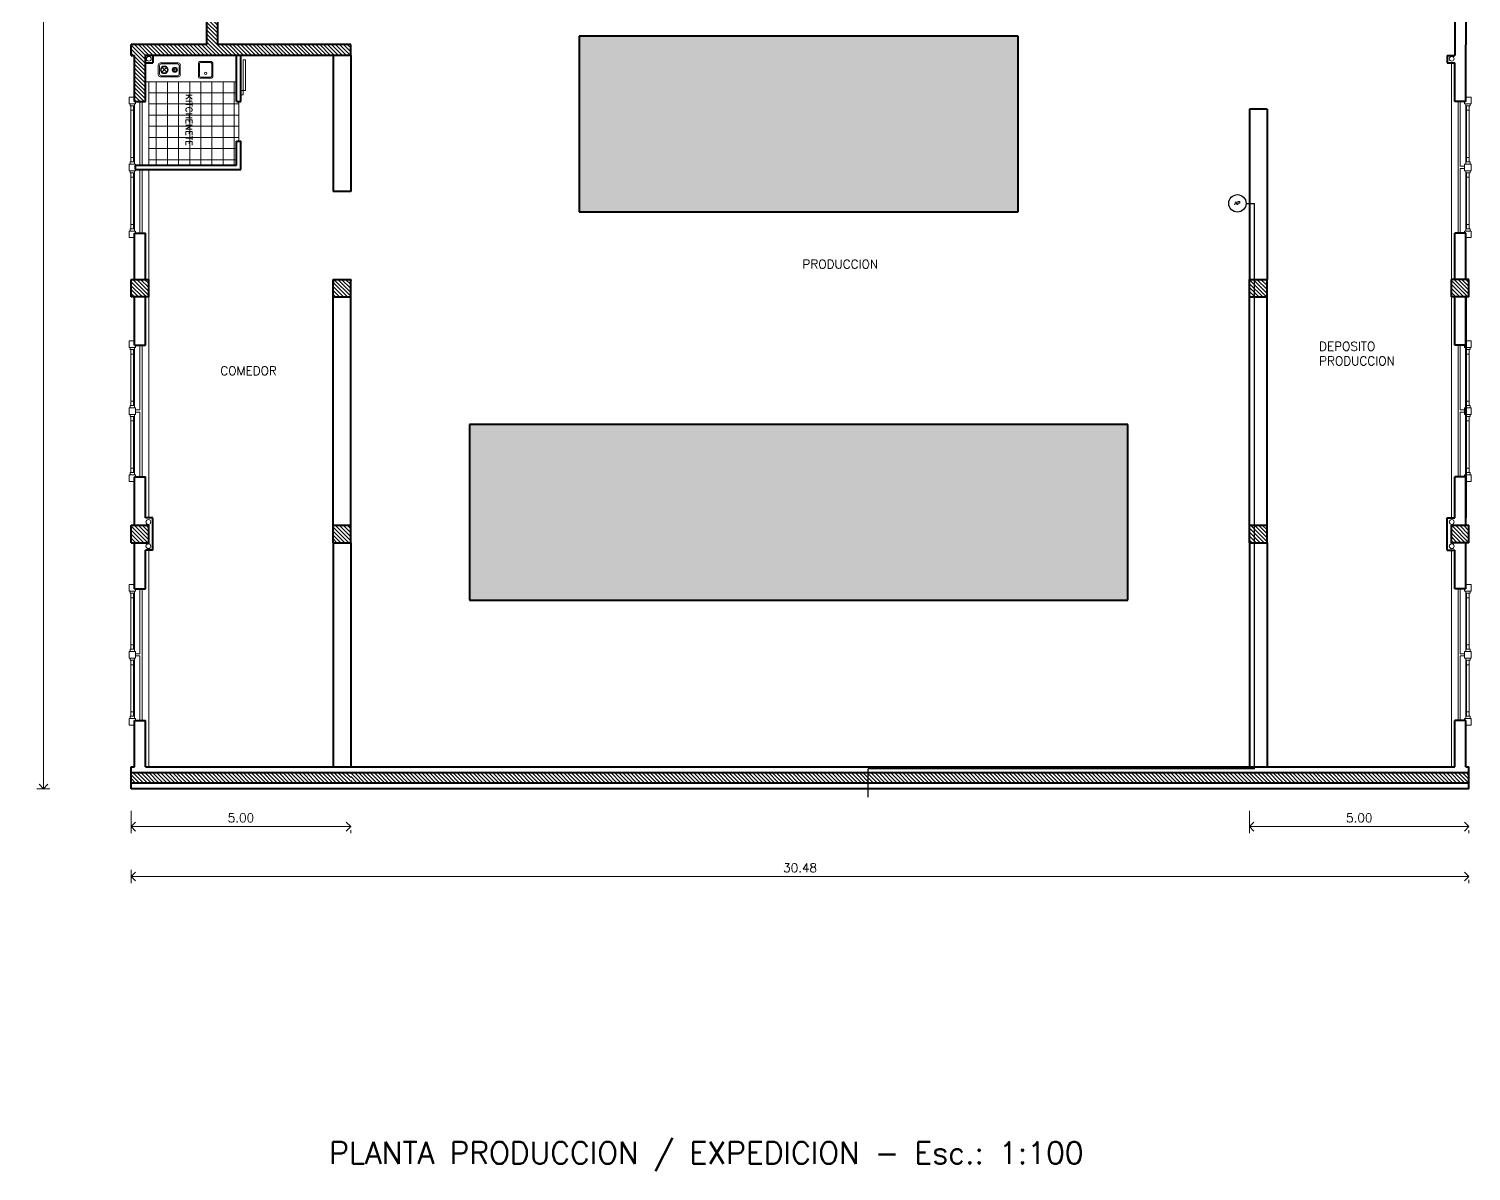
# Model space of a CAD drawing. Extents: x 1018 to 1352, y -109 to 184.
# Drawn here: x 1086.82 to 1119.68, y 139.59 to 165.61 of the extents above; entities that cross this region are included whole.
import ezdxf

# ---------------------------------------------------------------- set-up
doc = ezdxf.new("R2010")
doc.units = 0
doc.header["$LTSCALE"] = 0.5
doc.layers.get('0').update_dxf_attribs({"linetype": 'CONTINUOUS'})
doc.layers.get('Defpoints').update_dxf_attribs({"linetype": 'CONTINUOUS'})
for name, color, linetype, lineweight in [('Acotaciones', 9, 'CONTINUOUS', 9), ('Carpintería', 55, 'CONTINUOUS', 20), ('Detalles 01', 8, 'CONTINUOUS', 9), ('Equipamiento fijo', 31, 'CONTINUOUS', 13), ('Equipamiento movil', 33, 'CONTINUOUS', 9), ('Muros corte', 7, 'CONTINUOUS', 40), ('Punta 015', 64, 'CONTINUOUS', 13), ('Punta 02', 11, 'CONTINUOUS', 20), ('Punta 05', 52, 'CONTINUOUS', 50), ('Tratamiento pisos', 251, 'CONTINUOUS', 9), ('Vidrios', 147, 'CONTINUOUS', 13)]:
    doc.layers.add(name, color=color, linetype=linetype, lineweight=lineweight)
doc.layers.add('Cableado', color=100, linetype='CONTINUOUS')
doc.styles.add('Texto 1.5 mm', font='simplex.shx', dxfattribs={"height": 0.15})
doc.styles.add('Texto 2 mm', font='simplex.shx', dxfattribs={"height": 0.2})
doc.styles.add('Texto 5 mm', font='simplex.shx', dxfattribs={"height": 0.5})
doc.dimstyles.new('Segunda línea', dxfattribs={"dimscale": 0, "dimtxt": 0.2, "dimasz": 0.2, "dimexe": 0.15, "dimexo": 0.5, "dimgap": 0.1, "dimtad": 1, "dimzin": 4, "dimdsep": 46, "dimtxsty": 'Texto 2 mm', "dimblk": 'OPEN90', "dimcen": 2.5, "dimclrd": 256, "dimclre": 256, "dimclrt": 256, "dimadec": 0, "dimazin": 0, "dimtfac": 1, "dimtmove": 2, "dimatfit": 3, "dimldrblk": 'OPEN90', "dimfxl": 1, "dimtolj": 1, "dimtzin": 0, "dimlwd": -1, "dimlwe": -1, "dimarcsym": 0})
pattern_1 = [(315, (976.9484, 1275.148204), (0.0449012806, 0.0449012806), [])]
pattern_2 = [(315, (991.4234, 1275.148204), (0.0449012806, 0.0449012806), [])]

# ---------------------------------------------------------------- blocks, each defined once
blk = doc.blocks.new('_Open90')
at = {"color": 0, "linetype": 'ByBlock', "lineweight": -2}
for p, q in [((0, 0), (-1, 0)), ((-0.5, 0.5), (0, 0)), ((0, 0), (-0.5, -0.5))]:
    blk.add_line(p, q, dxfattribs=at)
blk = doc.blocks.new('*D270')
at = {"layer": 'Acotaciones', "transparency": 16777216}
for p, q in [((1087.304, 184.303), (1087.004, 184.303)), ((1087.154, 184.103), (1087.154, 148.503)), ((1087.304, 148.303), (1087.004, 148.303))]:
    blk.add_line(p, q, dxfattribs=at)
at = {"layer": 'Defpoints', "color": 0, "transparency": 16777216}
for p in [(1087.804, 184.303), (1087.154, 148.303), (1087.804, 148.303)]:
    blk.add_point(p, dxfattribs=at)
at = {"layer": 'Acotaciones', "transparency": 16777216, "xscale": 0.2, "yscale": 0.2, "zscale": 0.2}
for p, rotation in [((1087.154, 184.303), 90), ((1087.154, 148.303), 270)]:
    blk.add_blockref('_Open90', p, dxfattribs=dict(at, rotation=rotation))
at = {"layer": 'Acotaciones', "transparency": 16777216, "insert": (1086.954, 166.303), "char_height": 0.2, "attachment_point": 5, "rotation": 90, "style": 'Texto 2 mm'}
blk.add_mtext('\\A1;36.00', dxfattribs=at)
blk = doc.blocks.new('*D271')
at = {"layer": 'Acotaciones', "transparency": 16777216}
for p, q in [((1089.154, 146.453), (1089.154, 146.153)), ((1089.354, 146.303), (1119.429, 146.303)), ((1119.629, 146.225), (1119.629, 146.153))]:
    blk.add_line(p, q, dxfattribs=at)
at = {"layer": 'Defpoints', "color": 0, "transparency": 16777216}
for p in [(1089.154, 146.953), (1119.629, 146.725), (1119.629, 146.303)]:
    blk.add_point(p, dxfattribs=at)
at = {"layer": 'Acotaciones', "transparency": 16777216, "xscale": 0.2, "yscale": 0.2, "zscale": 0.2, "rotation": 180}
blk.add_blockref('_Open90', (1089.154, 146.303), dxfattribs=at)
at = {"layer": 'Acotaciones', "transparency": 16777216, "xscale": 0.2, "yscale": 0.2, "zscale": 0.2}
blk.add_blockref('_Open90', (1119.629, 146.303), dxfattribs=at)
at = {"layer": 'Acotaciones', "transparency": 16777216, "insert": (1104.391, 146.503), "char_height": 0.2, "attachment_point": 5, "style": 'Texto 2 mm'}
blk.add_mtext('\\A1;30.48', dxfattribs=at)
blk = doc.blocks.new('*D272')
at = {"layer": 'Acotaciones', "transparency": 16777216}
for p, q in [((1114.629, 147.803), (1114.629, 147.289)), ((1114.829, 147.439), (1119.429, 147.439)), ((1119.629, 147.36), (1119.629, 147.289))]:
    blk.add_line(p, q, dxfattribs=at)
at = {"layer": 'Defpoints', "color": 0, "transparency": 16777216}
for p in [(1114.629, 148.303), (1119.629, 147.86), (1119.629, 147.439)]:
    blk.add_point(p, dxfattribs=at)
at = {"layer": 'Acotaciones', "transparency": 16777216, "xscale": 0.2, "yscale": 0.2, "zscale": 0.2, "rotation": 180}
blk.add_blockref('_Open90', (1114.629, 147.439), dxfattribs=at)
at = {"layer": 'Acotaciones', "transparency": 16777216, "xscale": 0.2, "yscale": 0.2, "zscale": 0.2}
blk.add_blockref('_Open90', (1119.629, 147.439), dxfattribs=at)
at = {"layer": 'Acotaciones', "transparency": 16777216, "insert": (1117.129, 147.639), "char_height": 0.2, "attachment_point": 5, "style": 'Texto 2 mm'}
blk.add_mtext('\\A1;5.00', dxfattribs=at)
blk = doc.blocks.new('*D273')
at = {"layer": 'Acotaciones', "transparency": 16777216}
for p, q in [((1089.154, 147.803), (1089.154, 147.289)), ((1089.354, 147.439), (1093.954, 147.439)), ((1094.154, 147.36), (1094.154, 147.289))]:
    blk.add_line(p, q, dxfattribs=at)
at = {"layer": 'Defpoints', "color": 0, "transparency": 16777216}
for p in [(1089.154, 148.303), (1094.154, 147.86), (1094.154, 147.439)]:
    blk.add_point(p, dxfattribs=at)
at = {"layer": 'Acotaciones', "transparency": 16777216, "xscale": 0.2, "yscale": 0.2, "zscale": 0.2, "rotation": 180}
blk.add_blockref('_Open90', (1089.154, 147.439), dxfattribs=at)
at = {"layer": 'Acotaciones', "transparency": 16777216, "xscale": 0.2, "yscale": 0.2, "zscale": 0.2}
blk.add_blockref('_Open90', (1094.154, 147.439), dxfattribs=at)
at = {"layer": 'Acotaciones', "transparency": 16777216, "insert": (1091.654, 147.639), "char_height": 0.2, "attachment_point": 5, "style": 'Texto 2 mm'}
blk.add_mtext('\\A1;5.00', dxfattribs=at)

msp = doc.modelspace()

# ---------------------------------------------------------------- hatches: boundary and pattern name
at = {"layer": 'Detalles 01'}
h = msp.add_hatch(dxfattribs=at)
h.set_pattern_fill('ANSI31,_O', color=256, scale=0.02, angle=-90)
h.set_pattern_definition(pattern_1)
h.paths.add_polyline_path([(1091.129, 166.12), (1090.879, 166.12), (1090.879, 165.253), (1089.154, 165.253), (1089.154, 165.003), (1089.229, 165.003), (1089.229, 163.953), (1089.479, 163.953), (1089.479, 165.003), (1094.154, 165.003), (1094.154, 165.253), (1091.129, 165.253)])
h = msp.add_hatch(dxfattribs=at)
h.set_pattern_fill('ANSI31', color=256, scale=0.02, angle=-90, style=0)
h.set_pattern_definition(pattern_1)
h.paths.add_polyline_path([(1089.154, 159.503), (1089.554, 159.503), (1089.554, 159.903), (1089.154, 159.903)])
h = msp.add_hatch(dxfattribs=at)
h.set_pattern_fill('ANSI31', color=256, scale=0.02, angle=-90, style=0)
h.set_pattern_definition(pattern_1)
h.paths.add_polyline_path([(1094.154, 159.903), (1093.754, 159.903), (1093.754, 159.503), (1094.154, 159.503)])
h = msp.add_hatch(dxfattribs=at)
h.set_pattern_fill('ANSI31', color=256, scale=0.02, angle=-90, style=0)
h.set_pattern_definition(pattern_2)
h.paths.add_polyline_path([(1114.629, 159.503), (1115.029, 159.503), (1115.029, 159.903), (1114.629, 159.903)])
h = msp.add_hatch(dxfattribs=at)
h.set_pattern_fill('ANSI31', color=256, scale=0.02, angle=-90, style=0)
h.set_pattern_definition(pattern_2)
h.paths.add_polyline_path([(1119.229, 159.903), (1119.229, 159.503), (1119.629, 159.503), (1119.629, 159.903)])
h = msp.add_hatch(dxfattribs=at)
h.set_pattern_fill('ANSI31', color=256, scale=0.02, angle=-90, style=0)
h.set_pattern_definition(pattern_1)
h.paths.add_polyline_path([(1089.154, 154.303), (1089.154, 153.903), (1089.554, 153.903), (1089.554, 154.303)])
h = msp.add_hatch(dxfattribs=at)
h.set_pattern_fill('ANSI31', color=256, scale=0.02, angle=-90, style=0)
h.set_pattern_definition(pattern_1)
h.paths.add_polyline_path([(1094.154, 154.303), (1093.754, 154.303), (1093.754, 153.903), (1094.154, 153.903)])
h = msp.add_hatch(dxfattribs=at)
h.set_pattern_fill('ANSI31', color=256, scale=0.02, angle=-90, style=0)
h.set_pattern_definition(pattern_2)
h.paths.add_polyline_path([(1114.629, 154.303), (1114.629, 153.903), (1115.029, 153.903), (1115.029, 154.303)])
h = msp.add_hatch(dxfattribs=at)
h.set_pattern_fill('ANSI31', color=256, scale=0.02, angle=-90, style=0)
h.set_pattern_definition(pattern_2)
h.paths.add_polyline_path([(1119.629, 153.903), (1119.629, 154.303), (1119.229, 154.303), (1119.229, 153.903)])
h = msp.add_hatch(dxfattribs=at)
h.set_pattern_fill('ANSI31', color=256, scale=0.02, angle=-90, style=0)
h.set_pattern_definition(pattern_1)
h.paths.add_polyline_path([(1094.154, 148.433), (1094.154, 148.673), (1089.154, 148.673), (1089.154, 148.433)])
h = msp.add_hatch(dxfattribs=at)
h.set_pattern_fill('ANSI31', color=256, scale=0.02, angle=-90, style=0)
h.set_pattern_definition([(315, (970.9484, 1275.148205), (0.0449012806, 0.0449012806), [])])
h.paths.add_polyline_path([(1094.154, 148.673), (1094.154, 148.433), (1114.629, 148.433), (1114.629, 148.673)])
h = msp.add_hatch(dxfattribs=at)
h.set_pattern_fill('ANSI31', color=256, scale=0.02, angle=-90, style=0)
h.set_pattern_definition(pattern_2)
h.paths.add_polyline_path([(1114.629, 148.673), (1114.629, 148.433), (1119.629, 148.433), (1119.629, 148.673)])
at = {"layer": 'Tratamiento pisos'}
h = msp.add_hatch(dxfattribs=at)
h.set_pattern_fill('NET,_I', color=256, scale=0.08, angle=-180, style=2)
h.set_pattern_definition([(180, (976.9484, 1275.1482), (-9e-17, -0.254), []), (270, (976.9484, 1275.1482), (0.254, -1e-16), [])])
h.paths.add_polyline_path([(1091.604, 163.953), (1091.554, 163.953), (1091.554, 164.403), (1089.554, 164.403), (1089.554, 162.528), (1089.554, 162.503), (1091.554, 162.503), (1091.554, 163.053), (1091.604, 163.053)])
at = {"layer": 'Vidrios'}
h = msp.add_hatch(color=252, dxfattribs=at)
h.dxf.hatch_style = 1
h.paths.add_polyline_path([(1096.857, 156.599), (1096.857, 152.599), (1111.857, 152.599), (1111.857, 156.599)])
h.paths.add_polyline_path([(1109.357, 161.439), (1109.357, 165.439), (1099.357, 165.439), (1099.357, 161.439)])

# ---------------------------------------------------------------- linework, layer by layer
at = {"layer": 'Cableado'}
for p, q in [((1114.552, 161.634), (1114.744, 161.634)), ((1114.744, 148.755), (1114.744, 161.634)), ((1114.744, 148.755), (1105.939, 148.755)), ((1105.939, 148.111), (1105.939, 148.755))]:
    msp.add_line(p, q, dxfattribs=at)
msp.add_circle((1114.354, 161.634), 0.198, dxfattribs=at)
at = {"layer": 'Carpintería'}
for p, q in [((1091.704, 164.203), (1091.704, 164.903)), ((1091.704, 164.903), (1091.754, 164.903)), ((1091.754, 164.903), (1091.754, 164.203)), ((1089.104, 163.903), (1089.104, 164.053)), ((1089.104, 164.053), (1089.229, 164.053)), ((1091.704, 164.203), (1091.654, 164.203)), ((1091.704, 164.103), (1091.654, 164.103)), ((1091.704, 164.103), (1091.704, 164.203)), ((1091.754, 164.203), (1091.704, 164.203)), ((1119.679, 164.053), (1119.554, 164.053)), ((1119.679, 163.903), (1119.679, 164.053)), ((1089.104, 163.903), (1089.254, 163.903)), ((1089.129, 163.903), (1089.129, 163.853)), ((1089.129, 163.853), (1089.229, 163.853)), ((1089.149, 163.853), (1089.149, 162.578)), ((1089.149, 163.753), (1089.209, 163.753)), ((1089.209, 163.853), (1089.209, 162.578)), ((1089.229, 163.853), (1089.229, 163.903)), ((1089.254, 163.903), (1089.254, 163.953)), ((1119.529, 163.903), (1119.529, 163.953)), ((1119.679, 163.903), (1119.529, 163.903)), ((1119.554, 163.853), (1119.554, 163.903)), ((1119.654, 163.853), (1119.554, 163.853)), ((1119.574, 163.853), (1119.574, 162.578)), ((1119.634, 163.753), (1119.574, 163.753)), ((1119.634, 163.853), (1119.634, 162.578)), ((1119.654, 163.903), (1119.654, 163.853)), ((1089.149, 162.678), (1089.209, 162.678)), ((1119.634, 162.678), (1119.574, 162.678)), ((1089.104, 162.378), (1089.104, 162.528)), ((1089.104, 162.528), (1089.254, 162.528)), ((1089.104, 162.378), (1089.254, 162.378)), ((1089.129, 162.528), (1089.129, 162.578)), ((1089.229, 162.578), (1089.129, 162.578)), ((1089.129, 162.378), (1089.129, 162.328)), ((1089.129, 162.328), (1089.229, 162.328)), ((1089.149, 162.328), (1089.149, 161.053)), ((1089.209, 162.328), (1089.209, 161.053)), ((1089.229, 162.578), (1089.229, 162.528)), ((1089.229, 162.328), (1089.229, 162.378)), ((1089.254, 162.528), (1089.254, 162.503)), ((1089.254, 162.378), (1089.254, 162.403)), ((1119.679, 162.528), (1119.529, 162.528)), ((1119.529, 162.378), (1119.529, 162.528)), ((1119.679, 162.378), (1119.529, 162.378)), ((1119.554, 162.578), (1119.654, 162.578)), ((1119.554, 162.578), (1119.554, 162.528)), ((1119.554, 162.328), (1119.554, 162.378)), ((1119.654, 162.328), (1119.554, 162.328)), ((1119.574, 162.328), (1119.574, 161.053)), ((1119.634, 162.328), (1119.634, 161.053)), ((1119.654, 162.528), (1119.654, 162.578)), ((1119.654, 162.378), (1119.654, 162.328)), ((1119.679, 162.378), (1119.679, 162.528)), ((1089.149, 162.228), (1089.209, 162.228)), ((1119.634, 162.228), (1119.574, 162.228)), ((1089.104, 161.003), (1089.254, 161.003)), ((1089.104, 161.003), (1089.104, 160.853)), ((1089.129, 161.053), (1089.229, 161.053)), ((1089.129, 161.003), (1089.129, 161.053)), ((1089.149, 161.153), (1089.209, 161.153)), ((1089.229, 161.053), (1089.229, 161.003)), ((1089.254, 161.003), (1089.254, 160.953)), ((1119.679, 161.003), (1119.529, 161.003)), ((1119.529, 161.003), (1119.529, 160.953)), ((1119.654, 161.053), (1119.554, 161.053)), ((1119.554, 161.053), (1119.554, 161.003)), ((1119.634, 161.153), (1119.574, 161.153)), ((1119.654, 161.003), (1119.654, 161.053)), ((1119.679, 161.003), (1119.679, 160.853)), ((1089.104, 160.853), (1089.229, 160.853)), ((1119.679, 160.853), (1119.554, 160.853)), ((1089.104, 158.353), (1089.104, 158.503)), ((1089.104, 158.503), (1089.229, 158.503)), ((1089.254, 158.353), (1089.254, 158.403)), ((1119.529, 158.353), (1119.529, 158.403)), ((1119.679, 158.503), (1119.554, 158.503)), ((1119.679, 158.353), (1119.679, 158.503)), ((1089.104, 158.353), (1089.254, 158.353)), ((1089.129, 158.353), (1089.129, 158.303)), ((1089.129, 158.303), (1089.229, 158.303)), ((1089.149, 158.303), (1089.149, 157.028)), ((1089.149, 158.203), (1089.209, 158.203)), ((1089.209, 158.303), (1089.209, 157.028)), ((1089.229, 158.303), (1089.229, 158.353)), ((1119.679, 158.353), (1119.529, 158.353)), ((1119.554, 158.303), (1119.554, 158.353)), ((1119.654, 158.303), (1119.554, 158.303)), ((1119.574, 158.303), (1119.574, 157.028)), ((1119.634, 158.203), (1119.574, 158.203)), ((1119.634, 158.303), (1119.634, 157.028)), ((1119.654, 158.353), (1119.654, 158.303)), ((1089.149, 157.128), (1089.209, 157.128)), ((1119.634, 157.128), (1119.574, 157.128)), ((1089.104, 156.828), (1089.104, 156.978)), ((1089.104, 156.978), (1089.254, 156.978)), ((1089.104, 156.828), (1089.254, 156.828)), ((1089.129, 156.978), (1089.129, 157.028)), ((1089.229, 157.028), (1089.129, 157.028)), ((1089.129, 156.828), (1089.129, 156.778)), ((1089.129, 156.778), (1089.229, 156.778)), ((1089.149, 156.778), (1089.149, 155.503)), ((1089.209, 156.778), (1089.209, 155.503)), ((1089.229, 157.028), (1089.229, 156.978)), ((1089.229, 156.778), (1089.229, 156.828)), ((1089.254, 156.828), (1089.254, 156.978)), ((1119.529, 156.828), (1119.529, 156.978)), ((1119.679, 156.978), (1119.529, 156.978)), ((1119.679, 156.828), (1119.529, 156.828)), ((1119.554, 157.028), (1119.654, 157.028)), ((1119.554, 157.028), (1119.554, 156.978)), ((1119.554, 156.778), (1119.554, 156.828)), ((1119.654, 156.778), (1119.554, 156.778)), ((1119.574, 156.778), (1119.574, 155.503)), ((1119.634, 156.778), (1119.634, 155.503)), ((1119.654, 156.978), (1119.654, 157.028)), ((1119.654, 156.828), (1119.654, 156.778)), ((1119.679, 156.828), (1119.679, 156.978)), ((1089.149, 156.678), (1089.209, 156.678)), ((1119.634, 156.678), (1119.574, 156.678)), ((1089.104, 155.453), (1089.254, 155.453)), ((1089.104, 155.453), (1089.104, 155.303)), ((1089.129, 155.503), (1089.229, 155.503)), ((1089.129, 155.453), (1089.129, 155.503)), ((1089.149, 155.603), (1089.209, 155.603)), ((1089.229, 155.503), (1089.229, 155.453)), ((1089.254, 155.453), (1089.254, 155.403)), ((1119.679, 155.453), (1119.529, 155.453)), ((1119.529, 155.453), (1119.529, 155.403)), ((1119.654, 155.503), (1119.554, 155.503)), ((1119.554, 155.503), (1119.554, 155.453)), ((1119.634, 155.603), (1119.574, 155.603)), ((1119.654, 155.453), (1119.654, 155.503)), ((1119.679, 155.453), (1119.679, 155.303)), ((1089.104, 155.303), (1089.229, 155.303)), ((1119.679, 155.303), (1119.554, 155.303)), ((1089.104, 152.803), (1089.104, 152.953)), ((1089.104, 152.953), (1089.229, 152.953)), ((1089.104, 152.803), (1089.254, 152.803)), ((1089.129, 152.803), (1089.129, 152.753)), ((1089.229, 152.753), (1089.229, 152.803)), ((1089.254, 152.803), (1089.254, 152.853)), ((1119.529, 152.803), (1119.529, 152.853)), ((1119.679, 152.803), (1119.529, 152.803)), ((1119.679, 152.953), (1119.554, 152.953)), ((1119.554, 152.753), (1119.554, 152.803)), ((1119.654, 152.803), (1119.654, 152.753)), ((1119.679, 152.803), (1119.679, 152.953)), ((1089.129, 152.753), (1089.229, 152.753)), ((1089.149, 152.753), (1089.149, 151.478)), ((1089.149, 152.653), (1089.209, 152.653)), ((1089.209, 152.753), (1089.209, 151.478)), ((1119.654, 152.753), (1119.554, 152.753)), ((1119.574, 152.753), (1119.574, 151.478)), ((1119.634, 152.653), (1119.574, 152.653)), ((1119.634, 152.753), (1119.634, 151.478)), ((1089.129, 151.428), (1089.129, 151.478)), ((1089.229, 151.478), (1089.129, 151.478)), ((1089.149, 151.578), (1089.209, 151.578)), ((1089.229, 151.478), (1089.229, 151.428)), ((1119.554, 151.478), (1119.654, 151.478)), ((1119.554, 151.478), (1119.554, 151.428)), ((1119.634, 151.578), (1119.574, 151.578)), ((1119.654, 151.428), (1119.654, 151.478)), ((1089.104, 151.278), (1089.104, 151.428)), ((1089.104, 151.428), (1089.254, 151.428)), ((1089.104, 151.278), (1089.254, 151.278)), ((1089.129, 151.278), (1089.129, 151.228)), ((1089.129, 151.228), (1089.229, 151.228)), ((1089.149, 151.228), (1089.149, 149.953)), ((1089.209, 151.228), (1089.209, 149.953)), ((1089.229, 151.228), (1089.229, 151.278)), ((1089.254, 151.278), (1089.254, 151.428)), ((1119.529, 151.278), (1119.529, 151.428)), ((1119.679, 151.428), (1119.529, 151.428)), ((1119.679, 151.278), (1119.529, 151.278)), ((1119.554, 151.228), (1119.554, 151.278)), ((1119.654, 151.228), (1119.554, 151.228)), ((1119.574, 151.228), (1119.574, 149.953)), ((1119.634, 151.228), (1119.634, 149.953)), ((1119.654, 151.278), (1119.654, 151.228)), ((1119.679, 151.278), (1119.679, 151.428)), ((1089.149, 151.128), (1089.209, 151.128)), ((1119.634, 151.128), (1119.574, 151.128)), ((1089.104, 149.903), (1089.254, 149.903)), ((1089.104, 149.903), (1089.104, 149.753)), ((1089.129, 149.953), (1089.229, 149.953)), ((1089.129, 149.903), (1089.129, 149.953)), ((1089.149, 150.053), (1089.209, 150.053)), ((1089.229, 149.953), (1089.229, 149.903)), ((1089.254, 149.903), (1089.254, 149.853)), ((1119.679, 149.903), (1119.529, 149.903)), ((1119.529, 149.903), (1119.529, 149.853)), ((1119.654, 149.953), (1119.554, 149.953)), ((1119.554, 149.953), (1119.554, 149.903)), ((1119.634, 150.053), (1119.574, 150.053)), ((1119.654, 149.903), (1119.654, 149.953)), ((1119.679, 149.903), (1119.679, 149.753)), ((1089.104, 149.753), (1089.229, 149.753)), ((1119.679, 149.753), (1119.554, 149.753))]:
    msp.add_line(p, q, dxfattribs=at)
at = {"layer": 'Detalles 01'}
for p, q in [((1089.229, 162.578), (1089.229, 163.853)), ((1089.354, 162.503), (1089.354, 163.953)), ((1089.404, 162.503), (1089.404, 163.953)), ((1119.379, 160.953), (1119.379, 163.953)), ((1119.429, 162.478), (1119.429, 163.953)), ((1119.554, 162.578), (1119.554, 163.853)), ((1089.229, 161.053), (1089.229, 162.328)), ((1089.354, 160.953), (1089.354, 162.403)), ((1089.404, 160.953), (1089.404, 162.403)), ((1119.529, 162.478), (1119.429, 162.478)), ((1119.429, 160.953), (1119.429, 162.428)), ((1119.529, 162.428), (1119.429, 162.428)), ((1119.554, 161.053), (1119.554, 162.328)), ((1089.354, 156.928), (1089.354, 158.403)), ((1089.404, 155.403), (1089.404, 158.403)), ((1119.379, 155.403), (1119.379, 158.403)), ((1119.429, 156.928), (1119.429, 158.403)), ((1089.229, 157.028), (1089.229, 158.303)), ((1119.554, 157.028), (1119.554, 158.303)), ((1089.229, 155.503), (1089.229, 156.778)), ((1089.254, 156.928), (1089.354, 156.928)), ((1089.254, 156.878), (1089.354, 156.878)), ((1089.354, 155.403), (1089.354, 156.878)), ((1119.529, 156.928), (1119.429, 156.928)), ((1119.429, 155.403), (1119.429, 156.878)), ((1119.529, 156.878), (1119.429, 156.878)), ((1119.554, 155.503), (1119.554, 156.778)), ((1089.354, 151.378), (1089.354, 152.853)), ((1089.404, 149.853), (1089.404, 152.853)), ((1119.379, 149.853), (1119.379, 152.853)), ((1119.429, 151.378), (1119.429, 152.853)), ((1089.229, 151.478), (1089.229, 152.753)), ((1119.554, 151.478), (1119.554, 152.753)), ((1089.229, 149.953), (1089.229, 151.228)), ((1089.254, 151.378), (1089.354, 151.378)), ((1089.254, 151.328), (1089.354, 151.328)), ((1089.354, 149.853), (1089.354, 151.328)), ((1119.529, 151.378), (1119.429, 151.378)), ((1119.429, 149.853), (1119.429, 151.328)), ((1119.529, 151.328), (1119.429, 151.328)), ((1119.554, 149.953), (1119.554, 151.228))]:
    msp.add_line(p, q, dxfattribs=at)
for centre in [(1089.555, 164.927), (1119.236, 164.927), (1089.546, 154.378), (1119.236, 154.378), (1089.546, 153.827), (1119.236, 153.827)]:
    msp.add_circle(centre, 0.055, dxfattribs=at)
at = {"layer": 'Equipamiento fijo'}
msp.add_line((1089.479, 164.403), (1091.554, 164.403), dxfattribs=at)
at = {"layer": 'Equipamiento movil'}
for p, q in [((1089.772, 164.792), (1089.772, 164.558)), ((1089.797, 164.767), (1089.797, 164.583)), ((1090.232, 164.834), (1089.813, 164.834)), ((1090.207, 164.809), (1089.839, 164.809)), ((1089.857, 164.626), (1089.957, 164.725)), ((1089.858, 164.725), (1089.957, 164.626)), ((1090.189, 164.671), (1090.107, 164.683)), ((1090.142, 164.636), (1090.154, 164.718)), ((1090.248, 164.583), (1090.248, 164.767)), ((1090.273, 164.558), (1090.273, 164.792)), ((1090.685, 164.832), (1090.685, 164.514)), ((1090.71, 164.535), (1090.71, 164.811)), ((1090.98, 164.862), (1090.715, 164.862)), ((1090.74, 164.841), (1090.958, 164.841)), ((1090.988, 164.811), (1090.988, 164.535)), ((1091.01, 164.514), (1091.01, 164.832)), ((1089.813, 164.516), (1090.023, 164.516)), ((1089.839, 164.541), (1090.023, 164.541)), ((1090.023, 164.541), (1090.207, 164.541)), ((1090.023, 164.516), (1090.232, 164.516)), ((1090.715, 164.484), (1090.98, 164.484)), ((1090.958, 164.505), (1090.74, 164.505))]:
    msp.add_line(p, q, dxfattribs=at)
for centre, radius in [((1089.907, 164.675), 0.0871), ((1089.907, 164.675), 0.0703), ((1090.148, 164.677), 0.0577), ((1090.148, 164.677), 0.041), ((1090.849, 164.594), 0.0252)]:
    msp.add_circle(centre, radius, dxfattribs=at)
for centre, radius, start, end in [((1089.813, 164.792), 0.0418, 90, 180), ((1089.839, 164.767), 0.0418, 90, 180), ((1090.207, 164.767), 0.0418, 0, 90), ((1090.232, 164.792), 0.0418, 0, 90), ((1090.715, 164.832), 0.03, 90, 180), ((1090.74, 164.811), 0.03, 90, 180), ((1090.958, 164.811), 0.03, 360, 90), ((1090.98, 164.832), 0.03, 360, 90), ((1089.813, 164.558), 0.0418, 180, 270), ((1089.839, 164.583), 0.0418, 180, 270), ((1090.207, 164.583), 0.0418, 270, 0), ((1090.232, 164.558), 0.0418, 270, 0), ((1090.715, 164.514), 0.03, 180, 270), ((1090.74, 164.535), 0.03, 180, 270), ((1090.958, 164.535), 0.03, 270, 0), ((1090.98, 164.514), 0.03, 270, 0)]:
    msp.add_arc(centre, radius, start, end, dxfattribs=at)
at = {"layer": 'Muros corte'}
for p, q in [((1119.304, 171.003), (1119.304, 165.003)), ((1119.554, 167.403), (1119.554, 165.243)), ((1119.304, 166.793), (1119.304, 165.243)), ((1090.879, 165.253), (1090.879, 166.12)), ((1091.129, 165.253), (1091.129, 166.12)), ((1109.357, 165.439), (1099.357, 165.439)), ((1099.357, 165.439), (1099.357, 161.439)), ((1109.357, 161.439), (1109.357, 165.439)), ((1089.154, 165.003), (1089.154, 165.253)), ((1090.879, 165.253), (1089.154, 165.253)), ((1089.154, 165.003), (1089.229, 165.003)), ((1089.229, 163.953), (1089.229, 165.003)), ((1089.479, 163.953), (1089.479, 165.003)), ((1094.154, 165.003), (1089.479, 165.003)), ((1089.649, 165.003), (1089.649, 164.833)), ((1094.154, 165.253), (1091.129, 165.253)), ((1091.554, 163.953), (1091.554, 165.003)), ((1091.654, 163.953), (1091.654, 165.003)), ((1093.754, 165.003), (1093.754, 161.903)), ((1094.154, 165.003), (1094.154, 165.253)), ((1094.154, 165.003), (1094.154, 161.903)), ((1119.134, 165.003), (1119.134, 164.833)), ((1119.134, 165.003), (1119.304, 165.003)), ((1119.554, 163.953), (1119.554, 165.243)), ((1089.479, 164.833), (1089.649, 164.833)), ((1119.134, 164.833), (1119.304, 164.833)), ((1119.304, 163.953), (1119.304, 164.833)), ((1089.229, 163.953), (1089.479, 163.953)), ((1091.554, 163.953), (1091.654, 163.953)), ((1114.629, 163.778), (1114.629, 159.903)), ((1115.029, 163.778), (1114.629, 163.778)), ((1115.029, 163.778), (1115.029, 159.903)), ((1119.554, 163.953), (1119.304, 163.953)), ((1091.554, 163.053), (1091.654, 163.053)), ((1091.554, 162.503), (1091.554, 163.053)), ((1091.654, 162.403), (1091.654, 163.053)), ((1089.254, 162.403), (1089.254, 162.503)), ((1089.254, 162.503), (1091.554, 162.503)), ((1089.254, 162.403), (1091.654, 162.403)), ((1094.154, 161.903), (1093.754, 161.903)), ((1099.357, 161.439), (1109.357, 161.439)), ((1089.229, 159.903), (1089.229, 160.953)), ((1089.229, 160.953), (1089.479, 160.953)), ((1089.479, 159.903), (1089.479, 160.953)), ((1119.304, 159.903), (1119.304, 160.953)), ((1119.554, 160.953), (1119.304, 160.953)), ((1119.554, 159.903), (1119.554, 160.953)), ((1089.154, 159.503), (1089.154, 159.903)), ((1089.154, 159.903), (1089.554, 159.903)), ((1089.554, 159.503), (1089.554, 159.903)), ((1093.754, 159.503), (1093.754, 159.903)), ((1093.754, 159.903), (1094.154, 159.903)), ((1093.754, 159.903), (1093.754, 159.828)), ((1094.154, 159.503), (1094.154, 159.903)), ((1094.154, 159.903), (1094.154, 159.877)), ((1114.629, 159.503), (1114.629, 159.903)), ((1114.629, 159.903), (1115.029, 159.903)), ((1115.029, 159.503), (1115.029, 159.903)), ((1119.229, 159.503), (1119.229, 159.903)), ((1119.629, 159.903), (1119.229, 159.903)), ((1119.629, 159.503), (1119.629, 159.903)), ((1089.554, 159.503), (1089.154, 159.503)), ((1089.229, 158.403), (1089.229, 159.503)), ((1089.479, 158.403), (1089.479, 159.503)), ((1093.754, 159.503), (1094.154, 159.503)), ((1093.754, 154.303), (1093.754, 159.503)), ((1094.154, 154.303), (1094.154, 159.503)), ((1114.629, 159.503), (1115.029, 159.503)), ((1114.629, 154.303), (1114.629, 159.503)), ((1115.029, 154.303), (1115.029, 159.503)), ((1119.629, 159.503), (1119.229, 159.503)), ((1119.304, 158.403), (1119.304, 159.503)), ((1119.554, 158.403), (1119.554, 159.503)), ((1119.554, 159.503), (1119.554, 154.473)), ((1089.229, 158.403), (1089.479, 158.403)), ((1119.554, 158.403), (1119.304, 158.403)), ((1111.857, 156.599), (1096.857, 156.599)), ((1096.857, 156.599), (1096.857, 152.599)), ((1111.857, 152.599), (1111.857, 156.599)), ((1089.229, 154.303), (1089.229, 155.403)), ((1089.229, 155.403), (1089.479, 155.403)), ((1089.479, 154.473), (1089.479, 155.403)), ((1119.304, 154.473), (1119.304, 155.403)), ((1119.554, 155.403), (1119.304, 155.403)), ((1119.554, 154.303), (1119.554, 155.403)), ((1089.649, 154.473), (1089.479, 154.473)), ((1089.649, 153.733), (1089.649, 154.473)), ((1119.134, 153.733), (1119.134, 154.473)), ((1119.134, 154.473), (1119.304, 154.473)), ((1089.154, 153.903), (1089.154, 154.303)), ((1089.154, 154.303), (1089.554, 154.303)), ((1089.554, 153.903), (1089.554, 154.303)), ((1093.754, 153.903), (1093.754, 154.303)), ((1093.754, 154.303), (1094.154, 154.303)), ((1094.154, 153.903), (1094.154, 154.303)), ((1114.629, 153.903), (1114.629, 154.303)), ((1114.629, 154.303), (1115.029, 154.303)), ((1115.029, 153.903), (1115.029, 154.303)), ((1119.229, 154.303), (1119.629, 154.303)), ((1119.229, 153.903), (1119.229, 154.303)), ((1119.629, 153.903), (1119.629, 154.303)), ((1089.154, 153.903), (1089.554, 153.903)), ((1089.229, 152.853), (1089.229, 153.903)), ((1093.754, 153.903), (1094.154, 153.903)), ((1093.754, 153.903), (1093.754, 148.803)), ((1094.154, 153.903), (1094.154, 148.803)), ((1114.629, 153.903), (1115.029, 153.903)), ((1114.629, 153.903), (1114.629, 148.803)), ((1115.029, 153.903), (1115.029, 148.803)), ((1119.629, 153.903), (1119.229, 153.903)), ((1119.554, 152.853), (1119.554, 153.903)), ((1089.479, 152.853), (1089.479, 153.733)), ((1089.649, 153.733), (1089.479, 153.733)), ((1119.134, 153.733), (1119.304, 153.733)), ((1119.304, 152.853), (1119.304, 153.733)), ((1089.229, 152.853), (1089.479, 152.853)), ((1119.554, 152.853), (1119.304, 152.853)), ((1096.857, 152.599), (1111.857, 152.599)), ((1089.229, 148.803), (1089.229, 149.853)), ((1089.229, 149.853), (1089.479, 149.853)), ((1089.479, 148.803), (1089.479, 149.853)), ((1119.304, 148.803), (1119.304, 149.853)), ((1119.554, 149.853), (1119.304, 149.853)), ((1119.554, 148.803), (1119.554, 149.853)), ((1089.154, 148.303), (1089.154, 148.803)), ((1089.154, 148.803), (1089.229, 148.803)), ((1089.154, 148.673), (1114.629, 148.673)), ((1089.154, 148.478), (1089.154, 148.628)), ((1089.479, 148.803), (1114.629, 148.803)), ((1114.629, 148.803), (1119.304, 148.803)), ((1114.629, 148.673), (1119.629, 148.673)), ((1119.554, 148.803), (1119.629, 148.803)), ((1119.629, 148.303), (1119.629, 148.803)), ((1094.154, 148.433), (1089.154, 148.433)), ((1094.154, 148.303), (1089.154, 148.303)), ((1119.629, 148.433), (1094.154, 148.433)), ((1119.629, 148.303), (1094.154, 148.303))]:
    msp.add_line(p, q, dxfattribs=at)
at = {"layer": 'Tratamiento pisos'}
for p, q in [((1119.229, 159.903), (1119.229, 164.833)), ((1089.554, 162.503), (1089.554, 164.403)), ((1089.554, 162.528), (1089.554, 164.403)), ((1091.604, 163.953), (1091.604, 163.053)), ((1089.554, 159.903), (1089.554, 162.403)), ((1089.554, 159.503), (1089.554, 154.473)), ((1119.229, 159.503), (1119.229, 154.473)), ((1089.554, 153.733), (1089.554, 148.803)), ((1119.229, 153.733), (1119.229, 148.803))]:
    msp.add_line(p, q, dxfattribs=at)

# ---------------------------------------------------------------- texts
at = {"layer": 'Cableado', "insert": (1114.287, 161.679), "char_height": 0.0807, "attachment_point": 1, "style": 'Texto 5 mm'}
msp.add_mtext_dynamic_manual_height_columns('AP', width=19.34546, gutter_width=2.5, heights=[0], dxfattribs=at)
at = {"layer": 'Punta 015', "insert": (1090.396, 164.125), "char_height": 0.15, "width": 1.38855, "attachment_point": 7, "rotation": 270, "style": 'Texto 1.5 mm'}
msp.add_mtext('KITCHENETE', dxfattribs=at)
at = {"layer": 'Punta 02', "char_height": 0.2, "width": 1.29857, "attachment_point": 7, "style": 'Texto 2 mm'}
for s, insert in [('\\P PRODUCCION', (1104.446, 160.149)), ('DEPOSITO PRODUCCION', (1116.216, 157.945)), ('COMEDOR', (1091.184, 157.722))]:
    msp.add_mtext(s, dxfattribs=dict(at, insert=insert))
at = {"layer": 'Punta 05', "insert": (1093.665, 140.26), "char_height": 0.5, "width": 20.42457, "attachment_point": 1, "style": 'Texto 5 mm'}
msp.add_mtext('PLANTA PRODUCCION / EXPEDICION - Esc.: 1:100', dxfattribs=at)

# ---------------------------------------------------------------- dimensions: what is measured, and where the dimension line sits
at = {"layer": 'Acotaciones'}
dim = msp.add_linear_dim(base=(1087.154, 148.303), p1=(1087.804, 184.303), p2=(1087.804, 148.303), angle=270, dimstyle='Segunda línea', override={"dimscale": 1}, dxfattribs=at)
dim.commit()
dim.dimension.update_dxf_attribs({"geometry": '*D270', "text_midpoint": (1086.954, 166.303)})
for base, p1, p2, picture, middle in [((1094.154, 147.439), (1089.154, 148.303), (1094.154, 147.86), '*D273', (1091.654, 147.639)), ((1119.629, 147.439), (1114.629, 148.303), (1119.629, 147.86), '*D272', (1117.129, 147.639)), ((1119.628513884, 146.302568389), (1089.153513884, 146.952568389), (1119.628513884, 146.724506001), '*D271', (1104.391013884, 146.502568389))]:
    dim = msp.add_linear_dim(base=base, p1=p1, p2=p2, dimstyle='Segunda línea', override={"dimscale": 1}, dxfattribs=at)
    dim.commit()
    dim.dimension.update_dxf_attribs({"geometry": picture, "text_midpoint": middle})

doc.saveas('drawing.dxf')
